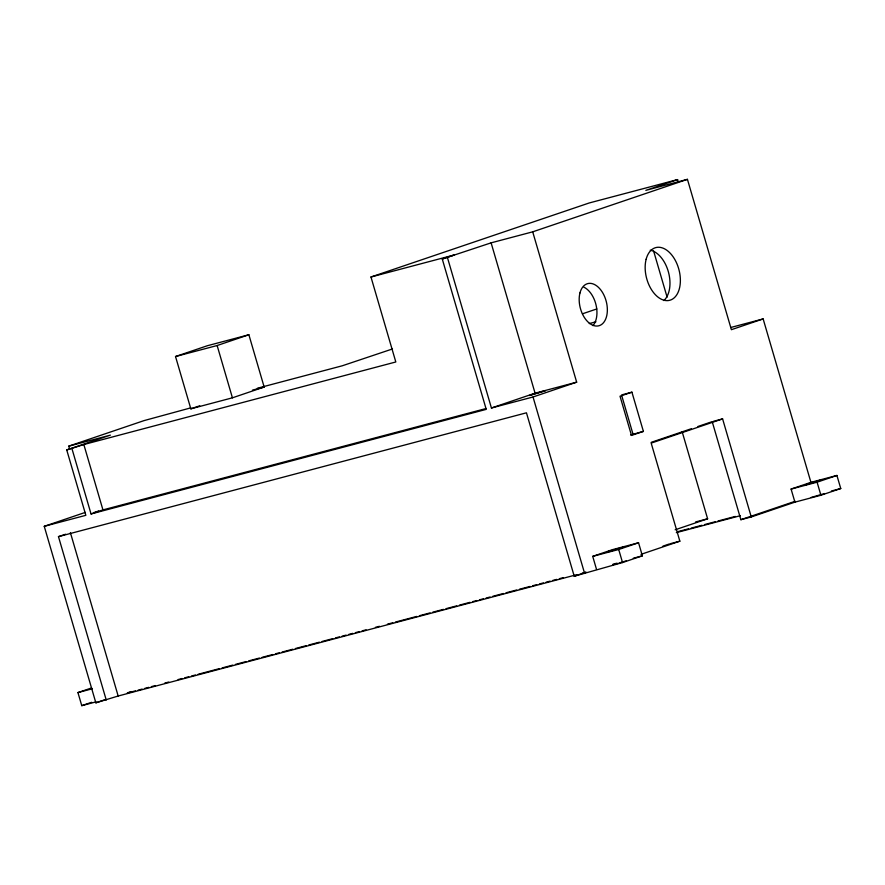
<?xml version="1.0" encoding="UTF-8"?>
<svg xmlns="http://www.w3.org/2000/svg" width="885" height="885" viewBox="0 0 885 885"><rect width="100%" height="100%" fill="white"/><g stroke="black" fill="none" stroke-linecap="round" stroke-linejoin="round"><path stroke-width="1.33" d="M576.81 574.664L118.17 696.019L95.857 702.812L44.25 526.321L85.845 515.313L66.729 449.945L83.832 444.535L395.816 361.976L370.97 277.005L589.189 202.975L677.578 179.589L678.353 182.221M71.928 448.573L91.044 513.942L486.23 409.368L442.268 259.028L454.171 254.991L370.97 277.005M442.268 259.028L491.109 242.844L532.704 231.837L687.435 179.345L731.397 329.685L763.147 318.921L810.925 482.336L791.09 489.073L794.918 502.138L751.265 516.951L740.867 519.694L712.204 421.647L697.922 426.493M677.578 179.589L645.84 190.352L687.435 179.345M175.529 356.533L207.267 345.758L248.873 334.751L264.161 387.044L232.423 397.819L190.828 408.826L175.529 356.533L217.135 345.526L248.873 334.751M69.539 448.761L68.776 446.151L144.166 420.574L190.839 407.852M66.729 449.945L110.382 435.143L68.776 446.151M190.828 408.826L199.711 405.806M582.463 313.81L596.822 308.942M44.25 526.321L85.325 512.393M93.544 512.703L98.689 510.955M91.044 513.942L102.948 509.904L486.119 408.516M106.255 700.057L58.476 536.642L65.612 534.219M447.467 257.646L491.429 407.996L535.071 393.183L576.666 382.176L532.704 231.837M491.429 407.996L533.024 396.989L576.666 382.176M631.923 392.177L620.02 396.214L631.492 435.431L643.395 431.393L631.923 392.177L622.83 394.588M630.618 434.955L643.395 431.393M651.172 442.356L691.428 428.694M751.265 516.951L722.603 418.893L651.183 443.119L679.857 541.178L640.994 554.353M96.067 701.871L81.763 705.655L77.935 692.579L91.575 687.955M81.763 705.655L91.686 702.292M95.857 702.812L105.381 699.581M127.407 692.889L131.334 691.55M596.534 569.442L592.718 556.366L612.553 549.629L638.55 542.759L642.377 555.824L622.531 562.561L574.232 576.223L526.453 412.808L58.476 536.642M675.155 529.794L707.613 518.787L682.147 431.714M592.718 556.366L618.715 549.485L638.55 542.759M791.09 489.073L817.087 482.192L836.922 475.455L840.75 488.531L820.915 495.257L794.918 502.138M574.232 576.223L586.135 572.186L582.142 573.248M662.953 546.134L669.458 543.921M740.867 519.694L795.128 501.297M824.588 493.542L811.114 497.447M612.697 564.42L616.624 563.214M619.677 562.849L626.215 560.847M392.509 348.944L342.296 365.782L257.325 388.261M252.457 390.141L264.161 387.044M589.277 323.567L595.926 321.808M730.645 327.516L763.147 318.921M713.498 421.304L722.603 418.893M810.925 482.336L836.922 475.455M695.599 521.962L707.613 518.787M677.91 531.62L688.585 528.799M691.251 528.091L701.927 525.27M704.604 524.562L715.279 521.73M717.945 521.022L735.302 516.431M831.402 491.009L840.75 488.531M676.317 532.637L740.369 515.689M77.935 692.579L92.239 688.795M670.753 543.578L679.857 541.178M633.273 558.236L642.377 555.824M127.429 692.977L135.427 690.864M138.093 690.156L142.098 689.094M144.764 688.386L148.757 687.335M151.423 686.627L155.428 685.565M164.765 683.098L168.758 682.036M178.095 679.569L182.089 678.507M184.755 677.81L188.759 676.748M191.425 676.04L195.43 674.989M198.096 674.281L219.425 668.629M222.091 667.932L232.755 665.111M235.421 664.403L246.085 661.582M248.751 660.874L259.427 658.053M262.093 657.345L272.757 654.524M275.423 653.816L279.417 652.754M282.094 652.057L292.758 649.225M295.424 648.528L306.088 645.707M308.754 644.999L319.419 642.178M322.085 641.47L332.749 638.649M335.415 637.941L339.42 636.879M342.086 636.171L346.09 635.12M348.756 634.412L352.75 633.35M355.416 632.653L359.421 631.591M362.087 630.883L366.08 629.821M375.417 627.354L379.422 626.292M387.42 624.179L392.752 622.774M395.418 622.067L416.747 616.425M419.413 615.717L430.077 612.896M432.743 612.188L443.418 609.367M446.084 608.659L456.748 605.838M459.415 605.13L470.079 602.309M472.745 601.601L476.749 600.539M479.416 599.842L483.409 598.78M486.075 598.072L490.08 597.01M492.746 596.313L503.41 593.492M506.076 592.784L516.74 589.963M519.406 589.255L530.071 586.434M532.748 585.726L536.741 584.664M539.408 583.967L543.412 582.905M546.078 582.197L550.072 581.135M552.738 580.438L556.742 579.376M559.409 578.668L563.413 577.606M612.741 564.741L618.372 563.258M817.087 482.192L820.915 495.257M653.606 250.986L667.102 297.15M621.524 394.931L632.996 434.148M618.715 549.485L622.531 562.561M491.109 242.844L535.071 393.183M533.024 396.989L584.631 573.48M217.135 345.526L232.423 397.819M83.832 444.535L102.948 509.904M70.38 532.604L118.17 696.019M583.912 287.183A21.804 13.386 75.2 0 1 596.047 304.993A21.804 13.386 75.2 0 1 592.95 325.636M650.221 250.201A27.258 16.738 75.2 0 1 668.474 272.16A27.258 16.738 75.2 0 1 663.861 300.557M530.779 394.92L529.684 395.54L545.381 390.716L530.779 394.92M608.869 551.344L607.785 551.963L623.482 547.151L608.869 551.344M807.253 484.051L806.158 484.67L821.855 479.858L807.253 484.051M579.963 292.957A21.804 13.386 75.2 0 0 595.882 326.023A21.804 13.386 75.2 0 0 603.946 295.125A21.804 13.386 75.2 0 0 579.963 292.957M646.139 259.261A27.258 16.738 75.2 0 0 666.04 300.59A27.258 16.738 75.2 0 0 676.118 261.971A27.258 16.738 75.2 0 0 646.139 259.261"/></g></svg>
